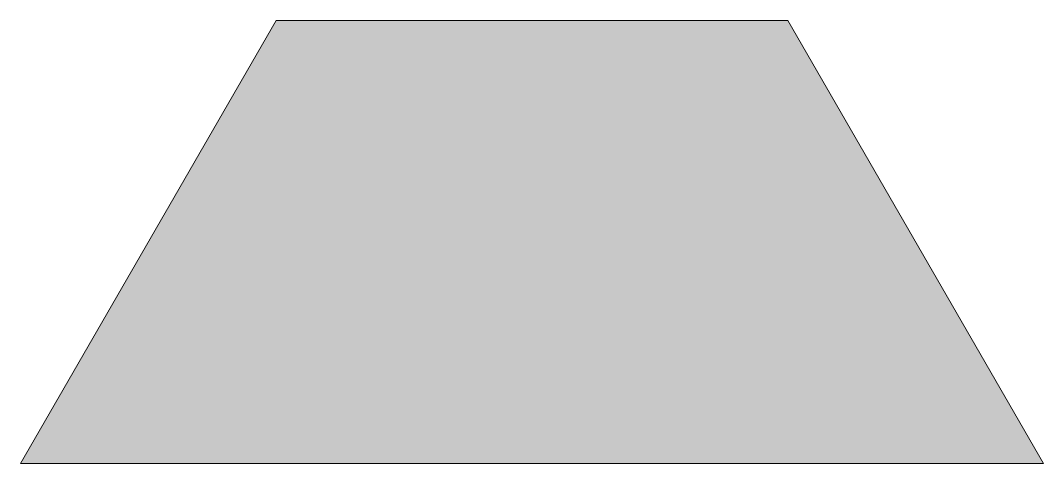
# Model space of a CAD drawing. Header units: inches. Extents: x 0 to 1, y -0.43 to 0.
import ezdxf

# ---------------------------------------------------------------- set-up
doc = ezdxf.new("R2010")
doc.units = ezdxf.units.IN
doc.header["$MEASUREMENT"] = 0
doc.layers.add('Layer 1', color=7, linetype='Continuous', lineweight=0)

msp = doc.modelspace()

# ---------------------------------------------------------------- hatches: boundary and pattern name
at = {"layer": 'Layer 1', "true_color": 0xd95030, "transparency": 33554687}
h = msp.add_hatch(color=32, dxfattribs=at)
h.dxf.hatch_style = 2
h.paths.add_polyline_path([(0, -0.433013), (1, -0.433013), (0.75, 0), (0.25, 0)])

# ---------------------------------------------------------------- linework, layer by layer
at = {"layer": 'Layer 1'}
msp.add_lwpolyline([(0, -0.433013), (1, -0.433013), (0.75, 0), (0.25, 0)], close=True, dxfattribs=at)

doc.saveas('drawing.dxf')
